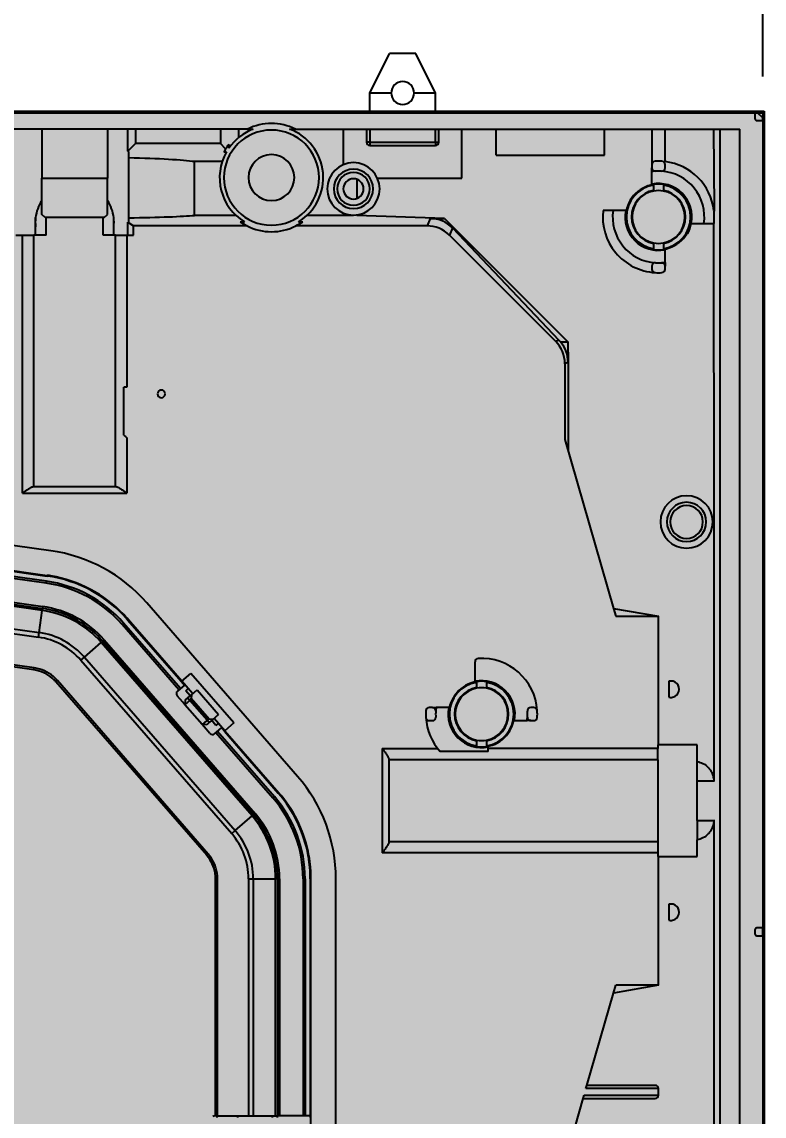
# Model space of a CAD drawing. Header units: millimetres. Extents: x -1070 to 42146, y 1440 to 12921.
# Drawn here: x 1047.5 to 1160.6, y 3368.5 to 3535.3 of the extents above; entities that cross this region are included whole.
import ezdxf

# ---------------------------------------------------------------- set-up
doc = ezdxf.new("R2010")
doc.units = ezdxf.units.MM
doc.layers.add('DIM', color=4, linetype='Continuous')
doc.layers.add('n', color=7, linetype='Continuous')
doc.styles.get("Standard").update_dxf_attribs({"font": 'arial.ttf'})
doc.dimstyles.new('ISO-200', dxfattribs={"dimtxt": 30, "dimasz": 25, "dimexe": 1.25, "dimexo": 5, "dimgap": 5, "dimtad": 1, "dimtoh": 1, "dimdec": 1, "dimdsep": 46, "dimtxsty": 'Standard', "dimcen": 2.5, "dimadec": 0, "dimazin": 0, "dimtfac": 1, "dimtdec": 1, "dimtmove": 0, "dimatfit": 3, "dimfxl": 1, "dimarcsym": 0})

# ---------------------------------------------------------------- blocks, each defined once
blk = doc.blocks.new('*D47')
at = {"layer": 'Defpoints', "color": 0, "transparency": 16777216}
for p in [(1160.42, 3626.15), (660.62, 3521.94), (1160.42, 3521.94)]:
    blk.add_point(p, dxfattribs=at)
at = {"layer": 'DIM', "color": 0, "lineweight": -2, "transparency": 16777216}
for p, q in [((660.62, 3526.94), (660.62, 3627.4)), ((1160.42, 3526.94), (1160.42, 3627.4)), ((685.62, 3626.15), (1135.42, 3626.15))]:
    blk.add_line(p, q, dxfattribs=at)
at = {"layer": 'DIM', "color": 0, "transparency": 16777216}
for points in [[(685.62, 3630.32), (685.62, 3621.98), (660.62, 3626.15)], [(1135.42, 3630.32), (1135.42, 3621.98), (1160.42, 3626.15)]]:
    blk.add_solid(points, dxfattribs=at)
at = {"layer": 'DIM', "color": 0, "lineweight": -3, "transparency": 16777216, "insert": (884.82, 3661.79), "char_height": 30, "attachment_point": 2}
blk.add_mtext('499.8', dxfattribs=at)

msp = doc.modelspace()

# ---------------------------------------------------------------- hatches: boundary and pattern name
at = {"lineweight": -3}
h = msp.add_hatch(color=256, dxfattribs=at)
h.dxf.hatch_style = 1
h.paths.add_polyline_path([(910.622, 3521.681), (910.622, 3271.661), (1160.622, 3271.661), (1160.622, 3521.681)])

# ---------------------------------------------------------------- linework, layer by layer
at = {"color": 1, "lineweight": -3}
for p, q in [((1160.622, 3521.681), (1160.622, 3271.661)), ((1160.622, 3521.661), (1160.622, 2771.641))]:
    msp.add_line(p, q, dxfattribs=at)
msp.add_lwpolyline([(660.622, 3521.435), (1160.422, 3521.435), (1160.422, 2771.638), (660.622, 2771.641)], close=True, dxfattribs=at)
at = {"layer": 'DIM', "color": 7, "lineweight": -3}
for p, q in [((1100.522, 3524.441), (1103.522, 3530.441)), ((1107.522, 3530.441), (1103.522, 3530.441)), ((1110.522, 3524.441), (1107.522, 3530.441)), ((1100.522, 3521.441), (1100.522, 3524.441)), ((1103.772, 3524.441), (1100.522, 3524.441)), ((1110.522, 3524.441), (1107.272, 3524.441)), ((1110.522, 3521.441), (1110.522, 3524.441)), ((660.622, 3521.661), (1160.622, 3521.661)), ((910.622, 3521.681), (1160.622, 3521.681)), ((1036.122, 3521.441), (1159.222, 3521.441)), ((1159.622, 3521.441), (1159.222, 3521.441)), ((1159.222, 3521.441), (1159.222, 3520.541)), ((1159.522, 3520.241), (1160.422, 3520.241)), ((1160.422, 3520.641), (1159.622, 3521.441)), ((1160.422, 3520.241), (1160.422, 3520.641)), ((1081.874, 3518.941), (912.022, 3518.941)), ((1050.522, 3518.941), (1050.522, 3511.441)), ((1060.522, 3518.941), (1060.522, 3511.441)), ((1063.645, 3515.565), (1063.645, 3518.941)), ((1064.813, 3518.941), (1064.813, 3516.733)), ((1077.73, 3518.941), (1077.73, 3516.733)), ((1080.486, 3518.941), (1080.486, 3517.628)), ((1081.874, 3518.941), (1082.756, 3518.941)), ((1088.287, 3518.941), (1089.169, 3518.941)), ((1089.169, 3518.941), (1156.915, 3518.941)), ((1096.522, 3513.53), (1096.522, 3518.941)), ((1100.022, 3518.941), (1100.022, 3516.941)), ((1100.522, 3518.941), (1100.522, 3516.941)), ((1110.522, 3516.941), (1110.522, 3518.941)), ((1111.022, 3516.941), (1111.022, 3518.941)), ((1114.522, 3511.441), (1114.522, 3518.941)), ((1119.772, 3514.941), (1119.772, 3518.941)), ((1136.272, 3514.941), (1136.272, 3518.941)), ((1143.522, 3518.941), (1143.522, 3513.525)), ((1145.522, 3513.982), (1145.522, 3518.941)), ((1152.925, 3518.941), (1153.019, 3506.816)), ((1100.522, 3516.941), (1100.022, 3516.941)), ((1100.522, 3516.941), (1110.522, 3516.941)), ((1100.522, 3516.941), (1100.522, 3516.441)), ((1110.522, 3516.941), (1110.522, 3516.441)), ((1110.522, 3516.941), (1111.022, 3516.941)), ((1064.813, 3516.733), (1063.645, 3515.565)), ((1063.722, 3515.506), (1063.722, 3504.766)), ((1077.73, 3516.733), (1064.813, 3516.733)), ((1078.535, 3515.928), (1077.73, 3516.733)), ((1078.259, 3515.454), (1078.659, 3515.454)), ((1079.008, 3516.605), (1079.008, 3516.012)), ((1100.522, 3516.441), (1110.522, 3516.441)), ((1078.006, 3513.976), (1073.803, 3513.976)), ((1073.803, 3505.785), (1073.803, 3513.976)), ((1119.772, 3514.941), (1136.272, 3514.941)), ((1143.522, 3513.525), (1143.522, 3513.024)), ((1145.522, 3513.024), (1145.522, 3513.525)), ((1143.522, 3512.469), (1143.522, 3513.024)), ((1143.522, 3510.542), (1143.522, 3512.469)), ((1050.522, 3511.441), (1052.359, 3511.441)), ((1050.522, 3505.941), (1050.522, 3511.441)), ((1052.359, 3511.441), (1058.684, 3511.441)), ((1058.684, 3511.441), (1060.522, 3511.441)), ((1060.522, 3508.057), (1060.522, 3511.441)), ((1098.525, 3511.288), (1098.525, 3508.356)), ((1101.679, 3511.441), (1102.022, 3511.441)), ((1102.022, 3511.441), (1109.022, 3511.441)), ((1109.022, 3511.441), (1114.522, 3511.441)), ((1143.522, 3510.542), (1143.522, 3510.439)), ((1143.772, 3510.383), (1143.772, 3510.484)), ((1143.772, 3510.383), (1143.772, 3509.597)), ((1145.272, 3510.484), (1145.272, 3510.383)), ((1145.272, 3510.383), (1145.272, 3509.597)), ((1145.522, 3510.439), (1145.522, 3510.542)), ((1143.772, 3509.597), (1143.772, 3509.495)), ((1145.272, 3509.495), (1145.272, 3509.597)), ((1060.522, 3505.941), (1060.522, 3508.057)), ((1148.925, 3507.906), (1148.925, 3508.113)), ((1049.563, 3504.041), (1049.563, 3505.441)), ((1051.022, 3505.441), (1050.522, 3505.941)), ((1060.022, 3505.441), (1051.022, 3505.441)), ((1051.172, 3502.791), (1051.172, 3505.441)), ((1059.872, 3502.791), (1059.872, 3505.441)), ((1060.022, 3505.441), (1060.522, 3505.941)), ((1061.481, 3502.791), (1061.481, 3505.441)), ((1080.11, 3505.785), (1073.803, 3505.785)), ((1098.022, 3505.785), (1090.933, 3505.785)), ((1111.886, 3505.319), (1098.524, 3505.785)), ((1109.727, 3505.319), (1109.255, 3504.179)), ((1109.727, 3505.319), (1111.886, 3505.319)), ((1111.886, 3505.319), (1130.725, 3486.48)), ((1137.593, 3506.541), (1136.081, 3506.541)), ((1139.521, 3506.541), (1137.593, 3506.541)), ((1139.624, 3506.541), (1139.521, 3506.541)), ((1153.022, 3504.541), (1153.005, 3506.429)), ((1153.019, 3506.816), (1153.013, 3506.43)), ((1049.563, 3502.791), (1049.563, 3504.041)), ((1063.645, 3504.727), (1064.468, 3504.179)), ((1063.645, 3502.791), (1063.645, 3504.727)), ((1064.468, 3502.791), (1064.468, 3504.179)), ((1081.798, 3504.179), (1064.468, 3504.179)), ((1080.764, 3504.801), (1081.401, 3504.801)), ((1109.255, 3504.179), (1089.245, 3504.179)), ((1089.642, 3504.801), (1090.279, 3504.801)), ((1113.098, 3503.863), (1112.647, 3502.774)), ((1113.098, 3503.863), (1129.347, 3486.77)), ((1139.521, 3504.541), (1139.624, 3504.541)), ((1149.523, 3504.541), (1151.45, 3504.541)), ((1151.45, 3504.541), (1153.022, 3504.541)), ((1046.576, 3502.791), (1047.555, 3502.791)), ((1047.555, 3502.791), (1049.277, 3502.791)), ((1049.67, 3502.791), (1049.277, 3502.791)), ((1051.172, 3502.791), (1049.67, 3502.791)), ((1061.373, 3502.791), (1059.872, 3502.791)), ((1061.766, 3502.791), (1061.373, 3502.791)), ((1061.766, 3502.791), (1063.489, 3502.791)), ((1063.489, 3502.791), (1064.468, 3502.791)), ((1063.489, 3502.791), (1063.489, 3479.572)), ((1128.855, 3486.566), (1112.647, 3502.774)), ((1148.925, 3502.968), (1148.925, 3503.175)), ((1143.522, 3500.642), (1143.522, 3500.54)), ((1143.772, 3501.586), (1143.772, 3501.484)), ((1143.772, 3501.484), (1143.772, 3500.698)), ((1143.772, 3500.597), (1143.772, 3500.698)), ((1145.272, 3501.484), (1145.272, 3501.586)), ((1145.272, 3501.484), (1145.272, 3500.698)), ((1145.272, 3500.698), (1145.272, 3500.597)), ((1145.522, 3500.54), (1145.522, 3500.642)), ((1145.522, 3498.613), (1145.522, 3500.54)), ((1145.522, 3498.613), (1145.522, 3498.057)), ((1143.522, 3498.057), (1143.522, 3497.556)), ((1145.522, 3497.556), (1145.522, 3498.057)), ((1129.347, 3486.77), (1128.855, 3486.566)), ((1129.6, 3486.48), (1130.725, 3486.48)), ((1130.725, 3486.48), (1130.742, 3483.378)), ((1130.742, 3483.378), (1130.26, 3483.174)), ((1063.489, 3479.572), (1063.022, 3479.572))]:
    msp.add_line(p, q, dxfattribs=at)
for centre, radius, start, end in [((1105.522, 3524.441), 1.75, 0, 180), ((1105.522, 3524.441), 1.75, 180, 0), ((1159.522, 3520.541), 0.3, 180, 270), ((1085.522, 3511.541), 7.25, 0, 180), ((1085.522, 3511.541), 7.9, 110.494, 145.53224), ((1085.522, 3511.541), 8.25, 63.76256, 116.23744), ((1085.522, 3511.541), 7.9, 301.44008, 69.506), ((1100.522, 3516.941), 0.5, 180, 270), ((1110.522, 3516.941), 0.5, 270, 0), ((1085.522, 3511.541), 7.9, 150.30843, 238.55992), ((1085.522, 3511.541), 8.25, 147.87623, 151.68512), ((1085.522, 3511.541), 8.25, 142.13586, 147.87623), ((1085.522, 3511.541), 3.5, 0, 180), ((1098.022, 3509.822), 4, 0, 180), ((1144.022, 3513.525), 0.5, 93.58332, 180), ((1144.522, 3505.541), 8.5, 86.41668, 93.58332), ((1145.022, 3513.525), 0.5, 0, 86.41668), ((1144.522, 3505.541), 8.5, 6.70984, 83.24367), ((1098.022, 3509.822), 3, 0, 180), ((1098.022, 3509.822), 2.5, 0, 180), ((1144.022, 3513.024), 0.5, 180, 273.82255), ((1144.522, 3505.541), 7, 93.82255, 98.21321), ((1144.522, 3505.541), 7, 86.17745, 93.82255), ((1145.022, 3513.024), 0.5, 266.17745, 0), ((1144.522, 3505.541), 7, 351.78679, 86.17745), ((1085.522, 3511.541), 7.25, 180, 0), ((1085.522, 3511.541), 3.5, 180, 0), ((1098.022, 3509.822), 1.55, 0, 180), ((1144.522, 3505.541), 5, 98.62693, 180), ((1144.522, 3505.541), 4.9, 98.80437, 261.19563), ((1144.522, 3505.541), 5.1, 348.69227, 101.30773), ((1144.522, 3505.541), 5, 81.37307, 98.62693), ((1144.522, 3505.541), 5, 0, 81.37307), ((1144.522, 3505.541), 4.9, 278.80437, 81.19563), ((1098.022, 3509.822), 4, 180, 0), ((1098.022, 3509.822), 3, 180, 0), ((1098.022, 3509.822), 2.5, 180, 0), ((1098.022, 3509.822), 1.55, 180, 0), ((1144.522, 3505.541), 4.125, 100.47568, 259.52432), ((1144.522, 3505.541), 4.025, 100.739, 180), ((1144.522, 3505.541), 4.025, 79.261, 100.739), ((1144.522, 3505.541), 4.125, 280.47568, 79.52432), ((1144.522, 3505.541), 4.025, 0, 79.261), ((1055.522, 3504.741), 6, 146.44269, 173.30023), ((1055.522, 3504.741), 6, 6.69977, 33.55731), ((1055.522, 3504.741), 6, 173.30023, 186.69977), ((1055.522, 3504.741), 6, 353.30023, 6.69977), ((1144.522, 3505.541), 8.5, 173.24367, 266.41668), ((1144.522, 3505.541), 7, 171.78679, 266.17745), ((1144.522, 3505.541), 5.1, 168.69227, 281.30773), ((1144.522, 3505.541), 5, 180, 261.37307), ((1144.522, 3505.541), 4.025, 180, 259.261), ((1144.522, 3505.541), 4.025, 280.739, 0), ((1144.522, 3505.541), 5, 278.62693, 0), ((1085.522, 3511.541), 8.25, 234.78464, 243.16809), ((1085.522, 3511.541), 8.25, 243.16809, 296.83191), ((1085.522, 3511.541), 8.25, 296.83191, 305.21536), ((1144.522, 3505.541), 5.1, 329.71088, 348.69227), ((1144.522, 3505.541), 4.025, 259.261, 280.739), ((1144.522, 3505.541), 5, 261.37307, 278.62693), ((1144.022, 3498.057), 0.5, 86.17745, 180), ((1144.522, 3505.541), 7, 266.17745, 273.82255), ((1144.522, 3505.541), 7, 273.82255, 278.21321), ((1145.022, 3498.057), 0.5, 0, 93.82255), ((1144.022, 3497.556), 0.5, 180, 266.41668), ((1144.522, 3505.541), 8.5, 266.41668, 273.58332), ((1145.022, 3497.556), 0.5, 273.58332, 0), ((1125.946, 3483.374), 4.796, 0.05131, 40.35952), ((1068.725, 3478.572), 0.584, 0, 180), ((1068.725, 3478.572), 0.584, 180, 0)]:
    msp.add_arc(centre, radius, start, end, dxfattribs=at)
for centre, major_axis, ratio, start_param, end_param in [((1055.522, 3515.506), (8.2, 0), 0.0524078, -0.0000001, 0.1363225), ((1055.32, 3513.604), (19.8, 0), 0.0524078, 0.3667526, 1.1324355), ((1055.32, 3506.033), (19.8, 0), 0.0349208, -1.1324357, -0.3667526), ((1109.652, 3500.342), (1.008, 4.881), 0.9616239, -0.5889225, 0.195971), ((1055.522, 3504.766), (8.2, 0), 0.0349208, -0.1363225, 0.0000001), ((1109.252, 3499.376), (1.838, 4.438), 0.9992864, -0.3924468, 0.3924468), ((1125.457, 3483.171), (4.438, 1.838), 0.9992864, -0.3924468, 0.3924468), ((1125.829, 3483.325), (2.81, 4.051), 0.9623863, -0.2777363, -0.196728)]:
    msp.add_ellipse(centre, major_axis=major_axis, ratio=ratio, start_param=start_param, end_param=end_param, dxfattribs=at)
at = {"layer": 'n', "color": 7, "linetype": 'Continuous', "lineweight": -3, "true_color": 0xffffff}
for p, q in [((1160.422, 3520.241), (1160.422, 3397.141)), ((1153.915, 3273.041), (1153.915, 3518.941)), ((1156.915, 3273.041), (1156.915, 3518.941)), ((1152.925, 3504.541), (1152.94, 3459.041)), ((1047.555, 3463.441), (1047.555, 3502.791)), ((1049.277, 3464.441), (1049.277, 3502.791)), ((1061.766, 3464.441), (1061.766, 3502.791)), ((1130.26, 3483.174), (1130.26, 3471.636)), ((1130.742, 3483.378), (1130.741, 3469.957)), ((1063.022, 3472.269), (1063.022, 3479.572)), ((1063.489, 3471.876), (1063.489, 3463.441)), ((1130.26, 3471.636), (1137.649, 3445.866)), ((1049.287, 3464.441), (1061.756, 3464.441)), ((1047.555, 3463.441), (1063.489, 3463.441)), ((1051.866, 3454.655), (1009.86, 3460.559)), ((1152.94, 3459.041), (1152.953, 3419.487)), ((1009.331, 3456.796), (1051.337, 3450.892)), ((1051.17, 3449.704), (1009.164, 3455.608)), ((1051.212, 3450.001), (1009.206, 3455.905)), ((1009.317, 3456.697), (1051.324, 3450.793)), ((1008.663, 3452.043), (1050.669, 3446.139)), ((1050.587, 3445.552), (1011.214, 3451.085)), ((1011.254, 3451.375), (1050.628, 3445.842)), ((1051.17, 3449.704), (1051.212, 3450.001)), ((1010.64, 3447.004), (1050.013, 3441.471)), ((1010.739, 3447.704), (1050.112, 3442.171)), ((1050.112, 3442.171), (1050.587, 3445.552)), ((1050.628, 3445.842), (1050.587, 3445.552)), ((1050.669, 3446.139), (1050.628, 3445.842)), ((1089.507, 3420.253), (1066.516, 3446.701)), ((1137.649, 3445.866), (1137.997, 3444.653)), ((1137.649, 3445.866), (1144.525, 3444.653)), ((1062.742, 3443.421), (1062.969, 3443.618)), ((1071.644, 3433.639), (1062.969, 3443.618)), ((1063.573, 3444.142), (1063.947, 3443.712)), ((1063.947, 3443.712), (1071.788, 3434.692)), ((1071.864, 3434.757), (1064.022, 3443.779)), ((1137.997, 3444.653), (1144.525, 3444.653)), ((1144.525, 3425.041), (1144.525, 3444.653)), ((1049.312, 3436.484), (1009.939, 3442.017)), ((1049.354, 3436.781), (1009.981, 3442.314)), ((1050.013, 3441.471), (1050.112, 3442.171)), ((1071.417, 3433.442), (1062.742, 3443.421)), ((1057.001, 3438.43), (1059.578, 3440.67)), ((1059.799, 3440.862), (1059.578, 3440.67)), ((1082.569, 3414.222), (1059.578, 3440.67)), ((1060.026, 3441.059), (1059.799, 3440.862)), ((1059.799, 3440.862), (1082.79, 3414.414)), ((1060.026, 3441.059), (1083.017, 3414.611)), ((1049.312, 3436.484), (1049.354, 3436.781)), ((1056.468, 3437.966), (1057.001, 3438.43)), ((1056.468, 3437.966), (1079.459, 3411.518)), ((1057.001, 3438.43), (1079.993, 3411.982)), ((1116.553, 3434.745), (1116.553, 3437.728)), ((1071.864, 3434.757), (1073.222, 3435.938)), ((1079.783, 3428.391), (1073.222, 3435.938)), ((1052.667, 3434.662), (1052.894, 3434.859)), ((1075.658, 3408.214), (1052.667, 3434.662)), ((1075.885, 3408.411), (1052.894, 3434.859)), ((1072.247, 3434.163), (1071.191, 3433.245)), ((1071.788, 3434.692), (1072.247, 3434.163)), ((1073.504, 3432.871), (1071.864, 3434.757)), ((1072.47, 3433.297), (1072.848, 3433.625)), ((1073.315, 3432.707), (1074.183, 3433.461)), ((1074.183, 3433.461), (1077.463, 3429.688)), ((1116.553, 3434.745), (1116.553, 3434.642)), ((1116.803, 3434.586), (1116.803, 3434.687)), ((1116.803, 3434.586), (1116.803, 3433.8)), ((1116.803, 3433.8), (1116.803, 3433.698)), ((1118.303, 3434.687), (1118.303, 3434.586)), ((1118.303, 3434.586), (1118.303, 3433.8)), ((1118.303, 3433.698), (1118.303, 3433.8)), ((1118.553, 3434.642), (1118.553, 3434.745)), ((1146.073, 3434.741), (1146.073, 3432.34)), ((1071.994, 3431.558), (1071.141, 3432.54)), ((1072.372, 3431.887), (1072.322, 3431.181)), ((1072.372, 3431.887), (1072.749, 3432.215)), ((1073.126, 3432.543), (1072.47, 3433.297)), ((1072.749, 3432.215), (1072.844, 3432.297)), ((1072.749, 3432.215), (1073.077, 3431.837)), ((1072.844, 3432.297), (1073.004, 3432.436)), ((1072.978, 3431.752), (1073.077, 3431.837)), ((1073.004, 3432.436), (1073.315, 3432.707)), ((1073.077, 3431.837), (1073.172, 3431.92)), ((1075.701, 3428.818), (1073.077, 3431.837)), ((1075.796, 3428.901), (1073.172, 3431.92)), ((1073.315, 3432.707), (1073.274, 3432.125)), ((1076.014, 3428.974), (1073.274, 3432.125)), ((1072.322, 3431.181), (1071.994, 3431.558)), ((1072.322, 3431.181), (1072.788, 3431.586)), ((1074.947, 3428.162), (1072.322, 3431.181)), ((1072.788, 3431.586), (1072.978, 3431.752)), ((1110.069, 3430.744), (1109.568, 3430.744)), ((1110.069, 3430.744), (1110.625, 3430.744)), ((1112.552, 3430.744), (1110.625, 3430.744)), ((1112.655, 3430.744), (1112.552, 3430.744)), ((1125.537, 3430.744), (1125.036, 3430.744)), ((1075.603, 3428.733), (1074.947, 3428.162)), ((1075.701, 3428.818), (1075.603, 3428.733)), ((1076.029, 3428.441), (1075.652, 3428.113)), ((1075.796, 3428.901), (1075.701, 3428.818)), ((1076.029, 3428.441), (1075.701, 3428.818)), ((1076.595, 3428.933), (1076.014, 3428.974)), ((1076.124, 3428.524), (1076.029, 3428.441)), ((1076.284, 3428.663), (1076.124, 3428.524)), ((1076.595, 3428.933), (1076.284, 3428.663)), ((1077.063, 3428.014), (1076.407, 3428.769)), ((1076.595, 3428.933), (1077.463, 3429.688)), ((1078.424, 3427.21), (1076.784, 3429.097)), ((1109.568, 3428.744), (1110.069, 3428.744)), ((1112.552, 3428.744), (1112.655, 3428.744)), ((1122.554, 3428.744), (1124.481, 3428.744)), ((1125.036, 3428.744), (1124.481, 3428.744)), ((1125.036, 3428.744), (1125.537, 3428.744)), ((1075.275, 3427.785), (1074.947, 3428.162)), ((1075.652, 3428.113), (1074.947, 3428.162)), ((1076.127, 3426.804), (1075.275, 3427.785)), ((1076.833, 3426.755), (1077.889, 3427.673)), ((1077.059, 3426.951), (1085.734, 3416.972)), ((1077.44, 3428.342), (1077.063, 3428.014)), ((1077.286, 3427.148), (1085.96, 3417.169)), ((1077.889, 3427.673), (1078.349, 3427.145)), ((1078.349, 3427.145), (1080.235, 3424.975)), ((1079.783, 3428.391), (1078.424, 3427.21)), ((1078.424, 3427.21), (1086.639, 3417.76)), ((1116.803, 3425.789), (1116.803, 3425.688)), ((1116.803, 3425.688), (1116.803, 3424.902)), ((1118.303, 3425.688), (1118.303, 3425.789)), ((1118.303, 3425.688), (1118.303, 3424.902)), ((1080.235, 3424.975), (1086.564, 3417.694)), ((1102.422, 3424.508), (1110.857, 3424.508)), ((1102.422, 3424.508), (1102.422, 3408.574)), ((1118.553, 3424.041), (1111.25, 3424.041)), ((1116.553, 3424.846), (1116.553, 3424.743)), ((1116.803, 3424.8), (1116.803, 3424.902)), ((1118.303, 3424.902), (1118.303, 3424.8)), ((1118.553, 3424.743), (1118.553, 3424.846)), ((1118.553, 3424.041), (1118.553, 3424.743)), ((1144.422, 3424.508), (1118.553, 3424.508)), ((1144.422, 3425.041), (1144.422, 3424.508)), ((1144.525, 3425.041), (1144.422, 3425.041)), ((1144.422, 3422.785), (1144.422, 3424.508)), ((1150.422, 3425.041), (1144.525, 3425.041)), ((1150.422, 3422.499), (1150.422, 3425.041)), ((1144.422, 3422.785), (1103.421, 3422.785)), ((1103.422, 3422.776), (1103.422, 3410.306)), ((1144.422, 3422.785), (1144.422, 3421.791)), ((1144.422, 3421.791), (1144.422, 3411.291)), ((1150.422, 3419.541), (1150.422, 3422.499)), ((1150.422, 3413.541), (1150.422, 3419.541)), ((1152.963, 3419.541), (1150.422, 3419.541)), ((1085.96, 3417.169), (1085.734, 3416.972)), ((1079.993, 3411.982), (1082.569, 3414.222)), ((1082.79, 3414.414), (1082.569, 3414.222)), ((1083.017, 3414.611), (1082.79, 3414.414)), ((1150.422, 3413.541), (1150.422, 3410.582)), ((1150.422, 3413.541), (1152.966, 3413.541)), ((1152.956, 3413.61), (1153.021, 3288.816)), ((1079.459, 3411.518), (1079.993, 3411.982)), ((1103.421, 3410.296), (1144.422, 3410.296)), ((1144.422, 3411.291), (1144.422, 3410.296)), ((1144.422, 3410.296), (1144.422, 3408.574)), ((1150.422, 3408.041), (1150.422, 3410.582)), ((1144.422, 3408.574), (1102.422, 3408.574)), ((1144.422, 3408.574), (1144.422, 3408.041)), ((1075.658, 3408.214), (1075.885, 3408.411)), ((1144.525, 3408.041), (1144.422, 3408.041)), ((1144.525, 3408.041), (1150.422, 3408.041)), ((1144.525, 3388.428), (1144.525, 3408.041)), ((1076.995, 3404.638), (1077.295, 3404.638)), ((1076.995, 3368.506), (1076.995, 3404.638)), ((1077.295, 3368.515), (1077.295, 3404.638)), ((1082.031, 3404.638), (1082.738, 3404.638)), ((1082.031, 3404.638), (1082.031, 3368.515)), ((1082.738, 3404.638), (1086.152, 3404.638)), ((1082.738, 3404.638), (1082.738, 3368.515)), ((1086.445, 3404.638), (1086.152, 3404.638)), ((1086.152, 3368.515), (1086.152, 3404.638)), ((1086.445, 3404.638), (1086.445, 3368.515)), ((1086.745, 3404.638), (1086.445, 3404.638)), ((1086.745, 3404.638), (1086.745, 3368.515)), ((1090.645, 3404.638), (1090.345, 3404.638)), ((1090.345, 3404.638), (1090.345, 3368.515)), ((1090.645, 3404.638), (1090.645, 3368.515)), ((1091.445, 3404.638), (1091.445, 3368.515)), ((1091.545, 3362.219), (1091.545, 3404.638)), ((1095.345, 3362.219), (1095.345, 3404.638)), ((1146.073, 3400.741), (1146.073, 3398.34)), ((1159.222, 3396.841), (1159.222, 3396.241)), ((1160.422, 3397.141), (1159.522, 3397.141)), ((1160.422, 3395.941), (1160.422, 3397.141)), ((1159.522, 3395.941), (1160.422, 3395.941)), ((1160.422, 3395.941), (1160.422, 3272.791)), ((1137.649, 3387.216), (1137.997, 3388.428)), ((1144.525, 3388.428), (1137.649, 3387.216)), ((1144.525, 3388.428), (1137.997, 3388.428)), ((1133.612, 3373.138), (1137.649, 3387.216)), ((1133.469, 3372.638), (1133.612, 3373.138)), ((1144.525, 3372.638), (1133.469, 3372.638)), ((1144.025, 3373.138), (1133.612, 3373.138)), ((1144.525, 3371.638), (1144.525, 3372.638)), ((1130.26, 3361.446), (1133.039, 3371.138)), ((1133.039, 3371.138), (1133.182, 3371.638)), ((1133.039, 3371.138), (1144.025, 3371.138)), ((1133.182, 3371.638), (1144.525, 3371.638)), ((1077.194, 3368.515), (1080.339, 3368.515)), ((1077.194, 3368.515), (1077.194, 3368.215)), ((1080.339, 3368.515), (1080.971, 3368.515)), ((1080.339, 3368.515), (1080.339, 3368.215)), ((1080.971, 3368.515), (1085.43, 3368.515)), ((1085.43, 3368.515), (1085.642, 3368.515)), ((1085.642, 3368.515), (1086.321, 3368.515)), ((1086.445, 3368.515), (1086.321, 3368.515)), ((1091.445, 3368.515), (1086.445, 3368.515)), ((1091.445, 3368.515), (1091.445, 3368.215))]:
    msp.add_line(p, q, dxfattribs=at)
for centre, radius, start, end in [((1068.725, 3478.572), 8.5, 227.85912, 231.974), ((1049.287, 3464.092), 0.349, 89.99775, 91.57254), ((1061.756, 3464.092), 0.349, 88.42746, 90.00225), ((1148.803, 3459.041), 4, 0, 180), ((1148.803, 3459.041), 3, 0, 180), ((1148.803, 3459.041), 2.5, 0, 180), ((1148.803, 3459.041), 4, 180, 0), ((1148.803, 3459.041), 3, 180, 0), ((1148.803, 3459.041), 2.5, 180, 0), ((1048.554, 3431.087), 23.8, 41, 82), ((1048.554, 3431.087), 19.9, 41, 82), ((1048.554, 3431.087), 20, 80.40462, 82), ((1048.554, 3431.087), 20, 43.79094, 80.40462), ((1048.554, 3431.087), 18.8, 41, 82), ((1048.554, 3431.087), 19.1, 41, 82), ((1048.554, 3431.087), 14.607, 41, 82), ((1048.554, 3431.087), 14.9, 75.16667, 82), ((1048.554, 3431.087), 15.2, 41, 82), ((1048.554, 3431.087), 14.9, 41, 75.16667), ((1048.554, 3431.087), 20, 39.36987, 43.79094), ((1048.554, 3431.087), 11.193, 41, 82), ((1048.554, 3431.087), 10.486, 41, 82), ((1048.554, 3431.087), 5.75, 77.39694, 82), ((1117.053, 3437.728), 0.5, 93.58332, 180), ((1117.553, 3429.744), 8.5, 3.58332, 93.58332), ((1048.554, 3431.087), 5.45, 77.41209, 82), ((1048.554, 3431.087), 5.45, 45.58705, 77.41209), ((1048.554, 3431.087), 5.75, 45.60306, 77.39694), ((1048.554, 3431.087), 5.75, 41, 45.60306), ((1048.554, 3431.087), 5.45, 41, 45.58705), ((1117.553, 3429.744), 5, 98.62693, 180), ((1117.553, 3429.744), 4.9, 98.80437, 261.19563), ((1117.553, 3429.744), 4.125, 100.47568, 259.52432), ((1117.553, 3429.744), 4.025, 100.739, 180), ((1117.553, 3429.744), 5.1, 348.69227, 101.30773), ((1117.553, 3429.744), 5, 81.37307, 98.62693), ((1117.553, 3429.744), 4.025, 79.261, 100.739), ((1117.553, 3429.744), 5, 0, 81.37307), ((1117.553, 3429.744), 4.9, 278.80437, 81.19563), ((1117.553, 3429.744), 4.125, 280.47568, 79.52432), ((1117.553, 3429.744), 4.025, 0, 79.261), ((1146.422, 3433.541), 1.25, 281.65508, 106.16904), ((1071.519, 3432.868), 0.5, 131, 221), ((1146.422, 3433.541), 1.25, 253.83096, 281.65508), ((1117.553, 3429.744), 8.5, 176.41668, 183.58332), ((1109.568, 3430.244), 0.5, 90, 176.41668), ((1110.069, 3430.244), 0.5, 356.17745, 90), ((1117.553, 3429.744), 7, 176.17745, 183.82255), ((1117.553, 3429.744), 7, 171.78679, 176.17745), ((1117.553, 3429.744), 5.1, 168.69227, 281.30773), ((1125.036, 3430.244), 0.5, 90, 183.82255), ((1117.553, 3429.744), 7, 356.17745, 3.82255), ((1125.537, 3430.244), 0.5, 3.58332, 90), ((1117.553, 3429.744), 8.5, 356.41668, 3.58332), ((1117.553, 3429.744), 8.5, 183.58332, 222.14088), ((1109.568, 3429.244), 0.5, 183.58332, 270), ((1110.069, 3429.244), 0.5, 270, 3.82255), ((1117.553, 3429.744), 5, 180, 261.37307), ((1117.553, 3429.744), 4.025, 180, 259.261), ((1117.553, 3429.744), 4.025, 280.739, 0), ((1117.553, 3429.744), 5, 278.62693, 0), ((1117.553, 3429.744), 7, 351.78679, 356.17745), ((1125.036, 3429.244), 0.5, 176.17745, 270), ((1125.537, 3429.244), 0.5, 270, 356.41668), ((1076.505, 3427.132), 0.5, 221, 311), ((1117.553, 3429.744), 4.025, 259.261, 280.739), ((1117.553, 3429.744), 5, 261.37307, 278.62693), ((1103.072, 3422.776), 0.349, 359.99775, 1.57254), ((1071.545, 3404.638), 23.8, 0, 41), ((1071.545, 3404.638), 18.8, 0, 41), ((1071.545, 3404.638), 19.1, 0, 41), ((1071.545, 3404.638), 19.9, 10.25, 41), ((1071.545, 3404.638), 20, 39.4561, 41), ((1071.545, 3404.638), 20, 10.2299, 39.4561), ((1071.545, 3404.638), 14.607, 0, 41), ((1071.545, 3404.638), 14.9, 0, 41), ((1071.545, 3404.638), 15.2, 0, 41), ((1071.545, 3404.638), 11.193, 0, 41), ((1071.545, 3404.638), 10.486, 0, 41), ((1103.072, 3410.306), 0.349, 358.42746, 0.00225), ((1071.545, 3404.638), 5.45, 36.41209, 41), ((1071.545, 3404.638), 5.75, 36.39694, 41), ((1071.545, 3404.638), 5.45, 4.58705, 36.41209), ((1071.545, 3404.638), 5.75, 4.60306, 36.39694), ((1071.545, 3404.638), 19.9, 9.80061, 10.25), ((1071.545, 3404.638), 19.9, 0, 9.80061), ((1071.545, 3404.638), 20, 9.4742, 10.2299), ((1071.545, 3404.638), 20, 8.59516, 9.4742), ((1071.545, 3404.638), 20, 7.89219, 8.59516), ((1071.545, 3404.638), 20, 7.00757, 7.89219), ((1071.545, 3404.638), 20, 6.31137, 7.00757), ((1071.545, 3404.638), 20, 5.40448, 6.31137), ((1071.545, 3404.638), 5.75, 0, 4.60306), ((1071.545, 3404.638), 20, 4.73421, 5.40448), ((1071.545, 3404.638), 20, 3.78266, 4.73421), ((1071.545, 3404.638), 20, 3.15545, 3.78266), ((1071.545, 3404.638), 20, 2.11804, 3.15545), ((1071.545, 3404.638), 20, 1.5758, 2.11804), ((1071.545, 3404.638), 20, 0, 1.5758), ((1071.545, 3404.638), 5.45, 0, 4.58705), ((1146.422, 3399.541), 1.25, 281.65508, 106.16904), ((1146.422, 3399.541), 1.25, 253.83096, 281.65508), ((1159.522, 3396.841), 0.3, 90, 180), ((1159.522, 3396.241), 0.3, 180, 270), ((1077.194, 3366.515), 2, 90, 108.22222)]:
    msp.add_arc(centre, radius, start, end, dxfattribs=at)
for centre, major_axis, start_param, end_param in [((1072.975, 3432.146), (-0.197, 0.226), -3.1415927, -2.3561945), ((1075.993, 3428.674), (-0.197, 0.226), -0.7853982, 0), ((1144.025, 3372.638), (0, 0.5), -1.5707963, 0), ((1144.025, 3371.638), (0, 0.5), -3.1415927, -1.5707963)]:
    msp.add_ellipse(centre, major_axis=major_axis, ratio=1, start_param=start_param, end_param=end_param, dxfattribs=at)
for points, knots in [([(1047.555, 3463.441), (1047.713, 3463.552), (1048.022, 3463.771), (1048.472, 3464.075), (1048.832, 3464.292), (1049.098, 3464.409), (1049.221, 3464.439), (1049.277, 3464.441)], [0, 0, 0, 0, 0.2893549, 0.5664068, 0.8131066, 0.9161927, 1, 1, 1, 1]), ([(1061.766, 3464.441), (1061.822, 3464.439), (1061.945, 3464.409), (1062.211, 3464.292), (1062.571, 3464.075), (1063.021, 3463.771), (1063.331, 3463.552), (1063.489, 3463.441)], [0, 0, 0, 0, 0.0838013, 0.1868875, 0.4335889, 0.7106424, 1, 1, 1, 1]), ([(1102.422, 3424.508), (1102.533, 3424.35), (1102.752, 3424.041), (1103.056, 3423.59), (1103.273, 3423.23), (1103.389, 3422.965), (1103.42, 3422.841), (1103.421, 3422.785)], [0, 0, 0, 0, 0.2893549, 0.5664068, 0.8131065, 0.9161927, 1, 1, 1, 1]), ([(1150.422, 3422.499), (1150.724, 3422.449), (1151.338, 3422.246), (1152.004, 3421.75), (1152.447, 3421.202), (1152.711, 3420.688), (1152.897, 3420.111), (1152.953, 3419.697), (1152.953, 3419.487)], [0, 0, 0, 0, 0.2157626, 0.4476988, 0.5740367, 0.7088278, 0.8521915, 1, 1, 1, 1]), ([(1152.956, 3413.61), (1152.956, 3413.399), (1152.9, 3412.984), (1152.715, 3412.403), (1152.452, 3411.887), (1152.009, 3411.336), (1151.341, 3410.837), (1150.725, 3410.633), (1150.422, 3410.582)], [0, 0, 0, 0, 0.147756, 0.2911708, 0.4260465, 0.5524218, 0.7843385, 1, 1, 1, 1]), ([(1103.421, 3410.296), (1103.42, 3410.24), (1103.389, 3410.117), (1103.273, 3409.851), (1103.056, 3409.491), (1102.752, 3409.041), (1102.533, 3408.732), (1102.422, 3408.574)], [0, 0, 0, 0, 0.0838013, 0.1868875, 0.4335889, 0.7106424, 1, 1, 1, 1]), ([(1085.43, 3368.515), (1085.488, 3368.515), (1085.614, 3368.426), (1085.642, 3368.289), (1085.642, 3368.215)], [0, 0, 0, 0, 0.4402134, 1, 1, 1, 1]), ([(1086.445, 3368.215), (1086.445, 3368.289), (1086.439, 3368.394), (1086.361, 3368.515), (1086.321, 3368.515)], [0, 0, 0, 0, 0.6466013, 1, 1, 1, 1])]:
    msp.add_open_spline(points, degree=3, knots=knots, dxfattribs=at)

# ---------------------------------------------------------------- dimensions: what is measured, and where the dimension line sits
at = {"layer": 'DIM', "color": 7, "lineweight": -3}
dim = msp.add_linear_dim(base=(1160.422, 3626.151), p1=(660.622, 3521.941), p2=(1160.422, 3521.941), text='499.8', dimstyle='ISO-200', dxfattribs=at)
dim.commit()
dim.dimension.update_dxf_attribs({"geometry": '*D47', "text_midpoint": (884.818, 3626.151), "dimtype": 160})

doc.saveas('drawing.dxf')
